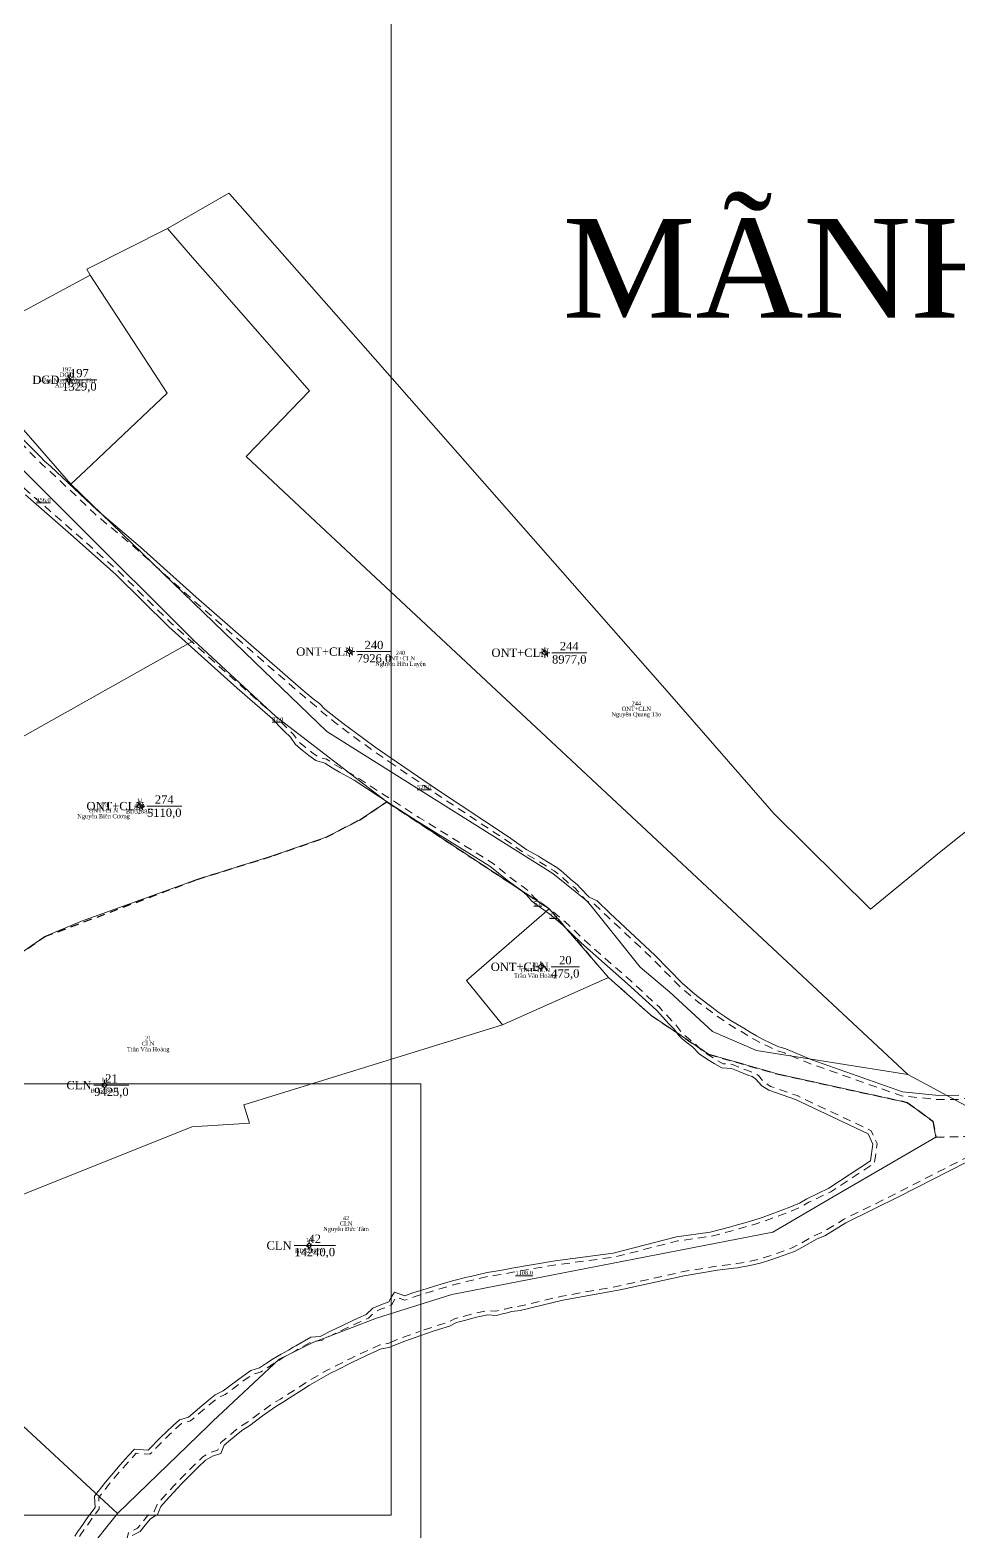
# Model space of a CAD drawing. Header units: metres. Extents: x 542180 to 550635, y 1840441 to 1846931.
# Drawn here: x 548562 to 548786.1, y 1841849.8 to 1842211.9 of the extents above; entities that cross this region are included whole.
import ezdxf
from ezdxf.enums import TextEntityAlignment as Align

# ---------------------------------------------------------------- set-up
doc = ezdxf.new("R2010")
doc.units = ezdxf.units.M
doc.header["$MEASUREMENT"] = 0
doc.linetypes.add('DGN Style 2', pattern=[3.355162, 2.013097, -1.342065])
for name, color, linetype, lineweight in [('Level 10', 7, 'Continuous', 0), ('Level 11', 7, 'Continuous', 0), ('Level 13', 7, 'Continuous', 0), ('Level 15', 7, 'Continuous', 0), ('Level 19', 7, 'Continuous', 0), ('Level 2', 7, 'Continuous', 0), ('Level 30', 7, 'Continuous', 0), ('Level 34', 7, 'Continuous', 0), ('Level 4', 7, 'Continuous', 0), ('Level 5', 7, 'Continuous', 0), ('Level 6', 7, 'Continuous', 0), ('Level 62', 7, 'Continuous', 0)]:
    doc.layers.add(name, color=color, linetype=linetype, lineweight=lineweight)
doc.styles.add('Style-Times New Roman', font='times.ttf')

# ---------------------------------------------------------------- blocks, each defined once
blk = doc.blocks.new('CENTRD')
at = {"layer": 'Level 11', "linetype": 'Continuous', "lineweight": 0}
h = blk.add_hatch(color=1, dxfattribs=at)
edge = h.paths.add_edge_path()
edge.add_arc((0, 0), 1.5, 0, 360)
at = {"layer": 'Level 11', "color": 1, "linetype": 'Continuous', "lineweight": 0}
for p, q in [((-6.25, 0), (-12.5, 0)), ((0, 6.25), (-6.25, 0)), ((-6.25, 0), (0, -6.25)), ((0, 12.5), (0, 6.25)), ((6.25, 0), (0, 6.25)), ((0, -6.25), (6.25, 0)), ((12.5, 0), (6.25, 0)), ((0, -6.25), (0, -12.5))]:
    blk.add_line(p, q, dxfattribs=at)
blk = doc.blocks.new('N_THUA_183')
at = {"layer": 'Level 13', "color": 1, "linetype": 'Continuous', "lineweight": 0}
blk.add_line((-1.69567, 0), (6.71433, 0), dxfattribs=at)
at = {"layer": 'Level 13', "color": 5, "linetype": 'Continuous', "lineweight": 0, "style": 'Style-Times New Roman'}
blk.add_text('197', height=2, dxfattribs=at).set_placement((2.50933, 1.6), align=Align.MIDDLE_CENTER)
at = {"layer": 'Level 2', "color": 3, "linetype": 'Continuous', "lineweight": 0, "style": 'Style-Times New Roman'}
blk.add_text('DGD', height=2, dxfattribs=at).set_placement((-2.29567, 0), align=Align.MIDDLE_RIGHT)
at = {"layer": 'Level 4', "color": 1, "linetype": 'Continuous', "lineweight": 0, "style": 'Style-Times New Roman'}
blk.add_text('1329,0', height=2, dxfattribs=at).set_placement((2.50933, -1.6), align=Align.MIDDLE_CENTER)
blk = doc.blocks.new('N_THUA_189')
at = {"layer": 'Level 13', "color": 1, "linetype": 'Continuous', "lineweight": 0}
blk.add_line((1.701696, 0), (10.111696, 0), dxfattribs=at)
at = {"layer": 'Level 13', "color": 5, "linetype": 'Continuous', "lineweight": 0, "style": 'Style-Times New Roman'}
blk.add_text('240', height=2, dxfattribs=at).set_placement((5.906696, 1.6), align=Align.MIDDLE_CENTER)
at = {"layer": 'Level 2', "color": 3, "linetype": 'Continuous', "lineweight": 0, "style": 'Style-Times New Roman'}
blk.add_text('ONT+CLN', height=2, dxfattribs=at).set_placement((1.101696, 0), align=Align.MIDDLE_RIGHT)
at = {"layer": 'Level 4', "color": 1, "linetype": 'Continuous', "lineweight": 0, "style": 'Style-Times New Roman'}
blk.add_text('7926,0', height=2, dxfattribs=at).set_placement((5.906696, -1.6), align=Align.MIDDLE_CENTER)
blk = doc.blocks.new('N_THUA_191')
at = {"layer": 'Level 13', "color": 1, "linetype": 'Continuous', "lineweight": 0}
blk.add_line((1.701696, 0), (10.111696, 0), dxfattribs=at)
at = {"layer": 'Level 13', "color": 5, "linetype": 'Continuous', "lineweight": 0, "style": 'Style-Times New Roman'}
blk.add_text('244', height=2, dxfattribs=at).set_placement((5.906696, 1.6), align=Align.MIDDLE_CENTER)
at = {"layer": 'Level 2', "color": 3, "linetype": 'Continuous', "lineweight": 0, "style": 'Style-Times New Roman'}
blk.add_text('ONT+CLN', height=2, dxfattribs=at).set_placement((1.101696, 0), align=Align.MIDDLE_RIGHT)
at = {"layer": 'Level 4', "color": 1, "linetype": 'Continuous', "lineweight": 0, "style": 'Style-Times New Roman'}
blk.add_text('8977,0', height=2, dxfattribs=at).set_placement((5.906696, -1.6), align=Align.MIDDLE_CENTER)
blk = doc.blocks.new('N_THUA_193')
at = {"layer": 'Level 13', "color": 1, "linetype": 'Continuous', "lineweight": 0}
blk.add_line((1.701696, 0), (10.111696, 0), dxfattribs=at)
at = {"layer": 'Level 13', "color": 5, "linetype": 'Continuous', "lineweight": 0, "style": 'Style-Times New Roman'}
blk.add_text('274', height=2, dxfattribs=at).set_placement((5.906696, 1.6), align=Align.MIDDLE_CENTER)
at = {"layer": 'Level 2', "color": 3, "linetype": 'Continuous', "lineweight": 0, "style": 'Style-Times New Roman'}
blk.add_text('ONT+CLN', height=2, dxfattribs=at).set_placement((1.101696, 0), align=Align.MIDDLE_RIGHT)
at = {"layer": 'Level 4', "color": 1, "linetype": 'Continuous', "lineweight": 0, "style": 'Style-Times New Roman'}
blk.add_text('5110,0', height=2, dxfattribs=at).set_placement((5.906696, -1.6), align=Align.MIDDLE_CENTER)
blk = doc.blocks.new('N_THUA_277')
at = {"layer": 'Level 13', "color": 1, "linetype": 'Continuous', "lineweight": 0}
blk.add_line((2.481832, 0), (9.337832, 0), dxfattribs=at)
at = {"layer": 'Level 13', "color": 5, "linetype": 'Continuous', "lineweight": 0, "style": 'Style-Times New Roman'}
blk.add_text('20', height=2, dxfattribs=at).set_placement((5.909832, 1.6), align=Align.MIDDLE_CENTER)
at = {"layer": 'Level 2', "color": 3, "linetype": 'Continuous', "lineweight": 0, "style": 'Style-Times New Roman'}
blk.add_text('ONT+CLN', height=2, dxfattribs=at).set_placement((1.881832, 0), align=Align.MIDDLE_RIGHT)
at = {"layer": 'Level 4', "color": 1, "linetype": 'Continuous', "lineweight": 0, "style": 'Style-Times New Roman'}
blk.add_text('475,0', height=2, dxfattribs=at).set_placement((5.909832, -1.6), align=Align.MIDDLE_CENTER)
blk = doc.blocks.new('N_THUA_278')
at = {"layer": 'Level 13', "color": 1, "linetype": 'Continuous', "lineweight": 0}
blk.add_line((-2.523386, 0), (5.886614, 0), dxfattribs=at)
at = {"layer": 'Level 13', "color": 5, "linetype": 'Continuous', "lineweight": 0, "style": 'Style-Times New Roman'}
blk.add_text('21', height=2, dxfattribs=at).set_placement((1.681614, 1.6), align=Align.MIDDLE_CENTER)
at = {"layer": 'Level 2', "color": 3, "linetype": 'Continuous', "lineweight": 0, "style": 'Style-Times New Roman'}
blk.add_text('CLN', height=2, dxfattribs=at).set_placement((-3.123386, 0), align=Align.MIDDLE_RIGHT)
at = {"layer": 'Level 4', "color": 1, "linetype": 'Continuous', "lineweight": 0, "style": 'Style-Times New Roman'}
blk.add_text('9425,0', height=2, dxfattribs=at).set_placement((1.681614, -1.6), align=Align.MIDDLE_CENTER)
blk = doc.blocks.new('N_THUA_279')
at = {"layer": 'Level 13', "color": 1, "linetype": 'Continuous', "lineweight": 0}
blk.add_line((-3.600001, 0), (6.361999, 0), dxfattribs=at)
at = {"layer": 'Level 13', "color": 5, "linetype": 'Continuous', "lineweight": 0, "style": 'Style-Times New Roman'}
blk.add_text('42', height=2, dxfattribs=at).set_placement((1.380999, 1.6), align=Align.MIDDLE_CENTER)
at = {"layer": 'Level 2', "color": 3, "linetype": 'Continuous', "lineweight": 0, "style": 'Style-Times New Roman'}
blk.add_text('CLN', height=2, dxfattribs=at).set_placement((-4.200001, 0), align=Align.MIDDLE_RIGHT)
at = {"layer": 'Level 4', "color": 1, "linetype": 'Continuous', "lineweight": 0, "style": 'Style-Times New Roman'}
blk.add_text('14240,0', height=2, dxfattribs=at).set_placement((1.380999, -1.6), align=Align.MIDDLE_CENTER)

msp = doc.modelspace()

# ---------------------------------------------------------------- linework, layer by layer
at = {"layer": 'Level 10', "color": 7, "lineweight": 0}
for p, q in [((548648.09, 1842025.83), (548687.21, 1842000.06)), ((548687.21, 1842000.06), (548701.51, 1841983.49)), ((548675.99, 1841972.04), (548701.51, 1841983.49))]:
    msp.add_line(p, q, dxfattribs=at)
at = {"layer": 'Level 10', "color": 7, "lineweight": 0, "flags": 128}
for points in [[(548595.17, 1842163.99), (548610.01, 1842172.58), (548610.25, 1842172.31), (548614.56, 1842167.41), (548637.5991, 1842141.2317), (548716.28, 1842051.83), (548741.42, 1842023.02), (548764.68, 1841999.93), (548781.35, 1842013.6), (548791.63, 1842021.8)], [(548576.55, 1842152.75), (548575.71, 1842154.23), (548595.17, 1842163.99)], [(548595.17, 1842163.99), (548601.24, 1842157.06), (548605.54, 1842152.14), (548629.42, 1842124.87), (548614.15, 1842109.03), (548630.8662, 1842093.4232), (548773.72, 1841960.05)], [(548571.9, 1842102.37), (548562.12, 1842113.53), (548551.58, 1842125.56), (548543.36, 1842134.94), (548576.55, 1842152.75)], [(548576.55, 1842152.75), (548588.19, 1842134.96), (548591.98, 1842129.17), (548595.14, 1842124.34), (548581.53, 1842111.47), (548575.44, 1842105.71), (548571.9, 1842102.37)], [(548528.56, 1842137.4), (548529.83, 1842136.13), (548534.7733, 1842131.2086), (548543.37, 1842122.65), (548601.54, 1842064.73)], [(548571.9, 1842102.37), (548616.1874, 1842059.5689), (548633.58, 1842042.76), (548688.07, 1842008.57), (548696.39, 1842001.86), (548697.88, 1842000), (548709.13, 1841985.95), (548716.36, 1841979.95), (548726.65, 1841970.43), (548737.21, 1841965.85), (548773.72, 1841960.05)], [(548511.23, 1842012.26), (548512.78, 1842014.85), (548601.54, 1842064.73)], [(548601.54, 1842064.73), (548621.29, 1842046.38), (548648.09, 1842025.83)], [(548553.26, 1841984.86), (548565.62, 1841993.33), (548574.48, 1841997.08), (548602.34, 1842007.11), (548620.73, 1842012.85), (548633.45, 1842017.29), (548641.47, 1842021.43), (548648.09, 1842025.83)], [(548675.99, 1841972.04), (548667.3, 1841982.73), (548687.21, 1842000.06)], [(548583.09, 1841854.27), (548605, 1841875.4), (548606.1537, 1841876.4831), (548622.15, 1841891.5), (548624.4407, 1841892.6222), (548630.09, 1841895.39), (548645.55, 1841901.32), (548663.72, 1841907.02), (548677.0213, 1841909.6023), (548741.19, 1841922.06), (548750.1156, 1841927.2749), (548755.7456, 1841930.5644), (548780.47, 1841945.01), (548779.77, 1841948.84), (548773.55, 1841953.37), (548742.49, 1841960.16), (548725.68, 1841964.98), (548711.73, 1841974.42), (548701.51, 1841983.49)], [(548505.98, 1841892.84), (548517.18, 1841904.6), (548531.85, 1841917.75), (548543.37, 1841924.41), (548601.02, 1841947.46), (548614.99, 1841948.32), (548613.57, 1841952.78), (548675.99, 1841972.04)], [(548773.72, 1841960.05), (548790.72, 1841950.94), (548817.9, 1841964.38)], [(548505.98, 1841892.84), (548545.51, 1841875.97), (548554.86, 1841880.49), (548582.0642, 1841855.2228), (548583.09, 1841854.27)], [(548563.76, 1841824.03), (548564.5806, 1841824.9345), (548565.62, 1841826.08), (548575.83, 1841845.09), (548583.09, 1841854.27)]]:
    msp.add_lwpolyline(points, dxfattribs=at)
at = {"layer": 'Level 30', "color": 5, "linetype": 'Continuous', "lineweight": 0, "flags": 128}
for points in [[(548560.1454, 1842113.4431), (548562.8183, 1842110.7405), (548564.4723, 1842109.0259), (548565.532, 1842107.9608), (548567.0783, 1842106.6896), (548578.2137, 1842096.1056), (548588.7044, 1842087.2302), (548602.1023, 1842075.1315), (548627.3332, 1842053.1434), (548628.8744, 1842051.8635), (548630.3487, 1842050.6625), (548631.8223, 1842049.5039), (548633.1486, 1842048.174), (548634.6006, 1842046.9902), (548636.0759, 1842045.8356), (548637.574, 1842044.7108), (548639.0636, 1842043.5725), (548640.5744, 1842042.4605), (548642.4565, 1842041.0523), (548645.2972, 1842038.998), (548649.1512, 1842036.3559)], [(548560.905, 1842099.8037), (548572.4823, 1842089.7127), (548582.6975, 1842080.6582), (548595.4925, 1842068.0379), (548612.0189, 1842053.234), (548620.4927, 1842045.8022), (548622.1499, 1842044.0712), (548623.3209, 1842042.8729), (548624.81, 1842041.4119), (548626.0283, 1842039.6173), (548627.6528, 1842038.2928), (548629.3034, 1842037.001), (548630.9796, 1842035.7425), (548633.1388, 1842035.1678), (548634.8828, 1842034.0337), (548636.6793, 1842032.9833), (548640.1876, 1842031.0092), (548649.1512, 1842025.1955)], [(548649.1512, 1842036.3559), (548660.2573, 1842028.742), (548677.4497, 1842017.3965), (548681.8009, 1842014.2603), (548684.6281, 1842012.6822), (548685.3504, 1842012.2686), (548687.2081, 1842011.147), (548689.039, 1842009.9729), (548690.0072, 1842009.2424), (548690.7576, 1842008.6424), (548692.3435, 1842007.154), (548694.0555, 1842005.8095), (548694.8043, 1842005.0197), (548696.8435, 1842002.8119), (548698.7846, 1842001.9459), (548701.9505, 1841998.9055), (548712.7394, 1841988.84), (548719.3311, 1841982.0858), (548722.3824, 1841979.4883), (548723.8087, 1841978.3101), (548725.8467, 1841976.801), (548728.1168, 1841975.0661), (548729.6114, 1841974.0763), (548730.8915, 1841973.2163), (548732.6206, 1841972.1365), (548734.172, 1841971.2429), (548735.6919, 1841970.2834), (548737.2523, 1841969.3846), (548738.8455, 1841968.5366), (548740.5562, 1841967.697), (548742.3611, 1841966.827), (548744.2797, 1841966.2346), (548750.5732, 1841963.6052), (548772.4301, 1841955.9118), (548781.2008, 1841955.0298), (548786.0536, 1841955.0965)], [(548656.2822, 1841908.0337), (548658.29, 1841908.681), (548662.2429, 1841909.877), (548664.2359, 1841910.4183), (548667.3395, 1841911.2048), (548668.2425, 1841911.4209), (548672.2635, 1841912.3694), (548674.816, 1841912.7692), (548676.3015, 1841912.9872), (548678.254, 1841913.4252), (548688.7091, 1841915.1941), (548702.6662, 1841917.0432), (548717.9668, 1841920.932), (548726.0326, 1841922.077), (548730.7435, 1841923.2721), (548731.762, 1841923.5756), (548733.5282, 1841924.1017), (548735.2997, 1841924.5869), (548737.0589, 1841925.1138), (548737.867, 1841925.3774), (548738.7996, 1841925.699), (548740.5198, 1841926.3419), (548742.2584, 1841926.9475), (548743.9862, 1841927.5965), (548744.8432, 1841927.9431), (548747.614, 1841929.1072), (548749.3286, 1841930.1524), (548754.6394, 1841932.6937), (548764.7242, 1841939.2914), (548765.2875, 1841943.298), (548764.1261, 1841945.793), (548746.6591, 1841954.063), (548740.2137, 1841956.322), (548738.4761, 1841957.3558), (548737.0211, 1841959.0786), (548736.1516, 1841959.594), (548735.1541, 1841959.9479), (548733.1747, 1841960.7064), (548731.2181, 1841961.5323), (548728.8768, 1841961.6851), (548727.0098, 1841962.7605), (548725.1797, 1841963.8976), (548723.3885, 1841965.0949), (548721.8554, 1841966.6434), (548720.1576, 1841967.9501), (548719.1954, 1841968.7809), (548718.5605, 1841969.3786), (548717.2566, 1841971.1236), (548716.1152, 1841972.3193), (548713.0937, 1841975.5908), (548706.1476, 1841981.9759), (548695.0524, 1841991.7224), (548690.4346, 1841996.1383), (548687.432, 1841998.6784), (548685.9129, 1841999.7502), (548684.4261, 1842000.8421), (548682.9877, 1842001.988), (548681.7522, 1842003.4262), (548680.2868, 1842004.5708), (548677.0949, 1842006.9026), (548672.9154, 1842010.3072), (548655.3977, 1842021.1441), (548649.1512, 1842025.1955)], [(548787.6821, 1841938.8968), (548771.6309, 1841930.6406), (548758.7738, 1841924.2997), (548753.7409, 1841921.1942), (548751.8672, 1841920.4719), (548748.2999, 1841918.4574), (548746.3602, 1841917.4494), (548742.2651, 1841915.9332), (548741.1572, 1841915.5511), (548740.1971, 1841915.2379), (548738.107, 1841914.6119), (548735.9868, 1841914.098), (548734.4268, 1841913.824), (548733.8364, 1841913.7304), (548732.6076, 1841913.5018), (548731.7617, 1841913.3924), (548727.7876, 1841912.8785), (548719.7495, 1841911.5882), (548704.3645, 1841908.1419), (548690.5261, 1841905.6706), (548680.1996, 1841903.2272), (548678.223, 1841902.9156), (548676.7616, 1841902.5713), (548676.2929, 1841902.4592), (548674.4225, 1841901.9955), (548672.4093, 1841902.1834), (548669.6803, 1841901.5496), (548666.7757, 1841900.8136), (548664.9106, 1841900.307), (548663.1644, 1841899.3938), (548661.3185, 1841898.8392), (548659.4802, 1841898.2601), (548657.6184, 1841897.6459), (548656.2822, 1841897.1753)], [(548576.3299, 1841853.8346), (548576.4482, 1841854.0007), (548577.7038, 1841855.6908), (548577.5706, 1841858.4569), (548580.2226, 1841861.7887), (548582.9625, 1841865.0487), (548583.3045, 1841865.4434), (548584.3648, 1841866.6509), (548585.7884, 1841868.2344), (548587.2329, 1841869.7987), (548590.5553, 1841869.5586), (548593.4987, 1841872.5403), (548594.9999, 1841874.0014), (548596.5205, 1841875.4424), (548598.0602, 1841876.863), (548600.281, 1841877.5157), (548603.4331, 1841880.2353), (548604.9008, 1841881.4526), (548605.0361, 1841881.5633), (548606.6566, 1841882.8698), (548608.5739, 1841883.7934), (548610.2238, 1841885.0525), (548613.5734, 1841887.5043), (548615.2724, 1841888.6964), (548617.3421, 1841889.3377), (548619.0652, 1841890.4794), (548620.6569, 1841891.5051), (548622.5563, 1841892.6935), (548624.3826, 1841893.6668), (548625.5216, 1841894.3407), (548626.1628, 1841894.7143), (548629.7643, 1841896.7376), (548632.0059, 1841896.9146), (548634.8384, 1841898.3707), (548635.664, 1841898.7813), (548637.5114, 1841899.6779), (548641.2412, 1841901.3969), (548643.123, 1841902.2189), (548644.6947, 1841903.7923), (548646.608, 1841904.5681), (548648.5316, 1841905.3182), (548649.1512, 1841906.3549)], [(548649.1512, 1841906.3549), (548649.8941, 1841907.5978), (548652.4079, 1841906.7413), (548654.3599, 1841907.414), (548656.2822, 1841908.0337)], [(548649.1512, 1841894.4881), (548650.4133, 1841894.9998), (548652.209, 1841895.7001), (548654.0138, 1841896.3764), (548656.2822, 1841897.1753)], [(548592.4427, 1841853.8346), (548592.7549, 1841854.037), (548593.5502, 1841855.9062), (548594.8297, 1841857.3682), (548597.4466, 1841860.2402), (548598.7933, 1841861.6404), (548601.5227, 1841864.4052), (548602.4991, 1841865.3592), (548604.3248, 1841867.0962), (548606.0337, 1841868.1046), (548608.0771, 1841868.7194), (548608.8823, 1841870.7327), (548610.3581, 1841871.9889), (548611.7246, 1841873.1223), (548611.8505, 1841873.2253), (548613.3593, 1841874.4417), (548615.0324, 1841875.4462), (548618.1241, 1841877.7732), (548619.6929, 1841878.9055), (548621.2767, 1841880.0169), (548622.9503, 1841880.9953), (548624.5616, 1841882.063), (548627.8264, 1841884.1335), (548629.4355, 1841885.2089), (548632.7824, 1841887.1484), (548634.475, 1841888.0844), (548636.2168, 1841888.9277), (548639.6604, 1841890.685), (548643.1497, 1841892.3498), (548646.6821, 1841893.9211), (548648.6272, 1841894.2756), (548649.1512, 1841894.4881)], [(548572.8182, 1841848.832), (548573.6557, 1841850.0641), (548574.0052, 1841850.5709), (548576.3299, 1841853.8346)], [(548586.6588, 1841848.945), (548588.6306, 1841849.8919), (548589.8303, 1841851.4199), (548591.0503, 1841852.9319), (548592.4427, 1841853.8346)]]:
    msp.add_lwpolyline(points, dxfattribs=at)
at = {"layer": 'Level 34', "color": 2, "linetype": 'DGN Style 2', "lineweight": 30}
for p, q in [((548641.47, 1842021.43), (548648.09, 1842025.83)), ((548648.09, 1842025.83), (548687.21, 1842000.06)), ((548633.45, 1842017.29), (548641.47, 1842021.43)), ((548620.73, 1842012.85), (548633.45, 1842017.29)), ((548602.34, 1842007.11), (548620.73, 1842012.85)), ((548565.62, 1841993.33), (548602.34, 1842007.11)), ((548687.21, 1842000.06), (548701.51, 1841983.49)), ((548553.26, 1841984.86), (548565.62, 1841993.33)), ((548701.51, 1841983.49), (548711.73, 1841974.42)), ((548711.73, 1841974.42), (548725.68, 1841964.98)), ((548725.68, 1841964.98), (548742.49, 1841960.16)), ((548742.49, 1841960.16), (548773.55, 1841953.37)), ((548773.55, 1841953.37), (548779.77, 1841948.84)), ((548779.77, 1841948.84), (548780.47, 1841945.01)), ((548780.47, 1841945.01), (548928.96, 1841948.43))]:
    msp.add_line(p, q, dxfattribs=at)
at = {"layer": 'Level 6', "color": 2, "linetype": 'DGN Style 2', "lineweight": 0, "flags": 128}
for points in [[(548277.866404, 1841496.352386), (548283.706928, 1841491.982263), (548296.950744, 1841485.522929), (548311.287407, 1841477.809792), (548328.426564, 1841468.285149), (548342.733482, 1841460.598836), (548354.296298, 1841454.496294), (548365.118542, 1841449.807122), (548369.944925, 1841447.369605), (548374.683946, 1841446.195215), (548375.843355, 1841445.937853), (548377.68615, 1841445.58218), (548379.466029, 1841445.434666), (548381.108709, 1841444.993154), (548382.869146, 1841444.582283), (548384.642345, 1841444.230293), (548386.512729, 1841443.923422), (548388.340987, 1841444.005834), (548390.043213, 1841443.842), (548391.837071, 1841443.729617), (548393.633784, 1841443.67694), (548395.448792, 1841443.684348), (548397.241535, 1841443.814869), (548399.01481, 1841443.940479), (548400.800463, 1841444.127043), (548402.578847, 1841444.372903), (548404.404051, 1841444.68751), (548406.050013, 1841445.228105), (548407.725455, 1841445.389966), (548409.525191, 1841445.625722), (548410.434623, 1841445.768457), (548413.490153, 1841446.32356), (548416.089407, 1841447.184805), (548419.614778, 1841448.666314), (548426.726518, 1841453.532801), (548428.748007, 1841455.554397), (548435.405957, 1841465.558012), (548438.626019, 1841471.289139), (548440.554526, 1841474.741404), (548441.448329, 1841476.411626), (548442.378863, 1841478.002185), (548443.471949, 1841479.58073), (548444.420025, 1841481.294928), (548445.01025, 1841482.39457), (548446.198548, 1841484.692859), (548447.053864, 1841486.423174), (548447.838665, 1841488.173024), (548448.631553, 1841489.909686), (548449.998378, 1841493.082776), (548450.856454, 1841495.208394), (548451.53328, 1841496.970126), (548452.303658, 1841498.730444), (548452.946413, 1841500.570836), (548453.551164, 1841502.391845), (548454.127786, 1841504.222012), (548454.676281, 1841506.060847), (548455.183728, 1841507.863026), (548455.842617, 1841509.655705), (548456.912004, 1841513.362092), (548457.99327, 1841517.202807), (548459.73381, 1841523.526076), (548460.061148, 1841525.558652), (548460.371374, 1841527.5114), (548460.643049, 1841529.401345), (548460.9428, 1841531.202243), (548461.530484, 1841533.04461), (548461.838012, 1841535.018367), (548462.104322, 1841536.928314), (548462.33674, 1841538.8151), (548462.644316, 1841540.707379), (548462.875936, 1841542.622175), (548463.13175, 1841544.517611), (548463.196714, 1841545.000878), (548463.382918, 1841546.549158), (548463.423254, 1841548.593008), (548463.630119, 1841554.491298), (548463.89574, 1841566.700413), (548464.40462, 1841573.126721), (548464.444692, 1841575.15718), (548464.48737, 1841577.178538), (548464.552374, 1841579.260047), (548464.542739, 1841581.302491), (548464.955305, 1841585.363781), (548464.959116, 1841585.397478), (548465.460751, 1841589.415994), (548465.877217, 1841591.42875), (548466.695793, 1841596.468932), (548466.890796, 1841597.551974), (548467.272884, 1841599.57212), (548468.097566, 1841603.556398), (548468.756081, 1841605.510125), (548469.740145, 1841609.560236), (548470.224226, 1841611.416126), (548470.258106, 1841611.54313), (548470.800873, 1841613.527899), (548471.334834, 1841615.396152), (548472.36755, 1841617.230058), (548473.008977, 1841619.294348), (548473.639366, 1841621.244686), (548474.292123, 1841623.187743), (548474.932486, 1841625.024281), (548476.034565, 1841626.799902), (548477.529081, 1841630.721629), (548479.073232, 1841634.511302), (548479.874416, 1841636.384793), (548481.555376, 1841640.107481), (548482.450276, 1841641.917311), (548485.354096, 1841647.250679), (548491.743597, 1841660.067384), (548496.892353, 1841671.592521), (548504.227208, 1841685.737685), (548510.416943, 1841698.046605), (548511.509215, 1841700.496068), (548515.646884, 1841713.071777), (548520.385221, 1841722.842413), (548525.508406, 1841733.97892), (548527.015174, 1841742.295899), (548530.715085, 1841752.664488), (548534.649101, 1841762.448346), (548539.196455, 1841773.482398), (548543.623054, 1841783.910154), (548549.062042, 1841795.280249), (548554.419851, 1841807.754938), (548557.986422, 1841816.677634), (548559.058323, 1841819.670966), (548560.034795, 1841822.302284), (548561.386027, 1841823.960762), (548562.30034, 1841825.977863), (548563.182152, 1841827.856066), (548565.100634, 1841831.738687), (548565.421034, 1841833.912532), (548567.342327, 1841837.438199), (548568.103813, 1841838.776961), (548569.435813, 1841841.047388), (548570.557696, 1841842.895346), (548571.397825, 1841844.831276), (548573.650306, 1841848.27731), (548574.480837, 1841849.499157), (548574.824112, 1841849.99693), (548577.256893, 1841853.412384), (548578.719848, 1841855.381594), (548578.587558, 1841858.128807), (548580.996706, 1841861.155504), (548583.723188, 1841864.399539), (548584.058099, 1841864.786057), (548585.112365, 1841865.986686), (548586.5276, 1841867.560882), (548587.640982, 1841868.766601), (548590.943068, 1841868.527969), (548594.203337, 1841871.830662), (548595.692593, 1841873.280136), (548597.203512, 1841874.711962), (548598.566482, 1841875.969503), (548600.770491, 1841876.617268), (548604.078984, 1841879.471802), (548605.536622, 1841880.680757), (548605.666552, 1841880.787063), (548607.194478, 1841882.018927), (548609.09962, 1841882.936671), (548610.822515, 1841884.251475), (548614.155966, 1841886.691455), (548615.718288, 1841887.787655), (548617.774968, 1841888.424921), (548619.612232, 1841889.642264), (548621.192967, 1841890.660898), (548623.057265, 1841891.827336), (548624.872605, 1841892.794795), (548626.027927, 1841893.478352), (548626.659445, 1841893.846311), (548630.06231, 1841895.758019), (548632.284644, 1841895.933497), (548635.28967, 1841897.478288), (548636.104975, 1841897.883767), (548637.939039, 1841898.773895), (548641.650671, 1841900.484522), (548643.696732, 1841901.378273), (548645.258664, 1841902.941896), (548646.977549, 1841903.638864), (548649.214161, 1841904.511022), (548650.337396, 1841906.390309), (548652.409745, 1841905.68422), (548654.676256, 1841906.465307), (548658.588239, 1841907.726466), (548662.518808, 1841908.915709), (548664.489796, 1841909.451031), (548667.578707, 1841910.233809), (548668.473664, 1841910.447984), (548672.455945, 1841911.38735), (548674.965974, 1841911.780498), (548676.483798, 1841912.003242), (548678.446989, 1841912.44364), (548688.858226, 1841914.205119), (548702.855682, 1841916.059566), (548718.160802, 1841919.949514), (548726.226382, 1841921.094483), (548731.009351, 1841922.307866), (548732.047527, 1841922.617229), (548733.803053, 1841923.14015), (548735.575279, 1841923.625549), (548737.357461, 1841924.159332), (548738.185082, 1841924.4293), (548739.137699, 1841924.757803), (548740.859356, 1841925.401247), (548742.598738, 1841926.007119), (548744.34954, 1841926.664759), (548745.224351, 1841927.018563), (548748.070472, 1841928.214308), (548749.805892, 1841929.272199), (548755.131128, 1841931.820407), (548765.651301, 1841938.702938), (548766.318954, 1841943.451771), (548764.880331, 1841946.54232), (548747.039489, 1841954.989321), (548740.638953, 1841957.232597), (548739.131731, 1841958.129332), (548737.67619, 1841959.852772), (548736.577739, 1841960.503884), (548735.50025, 1841960.886163), (548733.548159, 1841961.634198), (548731.451565, 1841962.519191), (548729.174212, 1841962.667817), (548727.523384, 1841963.618702), (548725.721587, 1841964.738216), (548724.028124, 1841965.870185), (548722.518666, 1841967.394805), (548720.789826, 1841968.725396), (548719.865203, 1841969.52375), (548719.309405, 1841970.046982), (548718.021575, 1841971.770476), (548716.844229, 1841973.003833), (548713.800566, 1841976.29933), (548706.816045, 1841982.719747), (548695.728251, 1841992.459741), (548691.103715, 1841996.882083), (548688.044357, 1841999.470198), (548686.497164, 1842000.561819), (548685.033842, 1842001.636477), (548683.684681, 1842002.711285), (548682.446026, 1842004.153158), (548680.889684, 1842005.368791), (548677.706056, 1842007.694548), (548673.496669, 1842011.123494), (548655.932887, 1842021.988901), (548640.705384, 1842031.865289), (548637.176902, 1842033.850745), (548635.408048, 1842034.884981), (548633.550196, 1842036.093117), (548631.424605, 1842036.658871), (548629.911825, 1842037.794675), (548628.276976, 1842039.074147), (548626.773536, 1842040.299944), (548625.581426, 1842042.055965), (548624.028752, 1842043.579339), (548622.868691, 1842044.766445), (548621.184868, 1842046.525253), (548612.682215, 1842053.982359), (548596.177622, 1842068.766725), (548583.380756, 1842081.388865), (548573.142498, 1842090.463803), (548561.583459, 1842100.538886), (548560.13602, 1842101.952767), (548558.928717, 1842102.91678), (548556.933626, 1842104.559291), (548555.421843, 1842105.935787), (548553.938302, 1842107.420833), (548552.381977, 1842108.802539), (548551.001617, 1842110.299466), (548549.624885, 1842111.853589), (548548.279656, 1842113.434941), (548546.966201, 1842115.04296), (548545.68524, 1842116.676821), (548544.437163, 1842118.336037), (548543.252907, 1842119.977754), (548542.052202, 1842122.168641), (548540.952454, 1842122.409462), (548540.715975, 1842122.858721), (548540.85525, 1842123.931244), (548539.693415, 1842126.045505), (548539.208072, 1842126.961086), (548538.8906, 1842127.56517), (548538.8906, 1842127.621025), (548538.163302, 1842128.713057), (548537.54895, 1842129.712584), (548536.51808, 1842131.150201), (548534.810169, 1842132.212523), (548533.773529, 1842133.528621), (548532.571409, 1842134.956876), (548531.323362, 1842136.345472), (548530.154722, 1842137.563526), (548529.317091, 1842139.332874), (548527.939204, 1842140.830275), (548526.542031, 1842142.249967), (548523.65805, 1842145.049635), (548515.970391, 1842150.119295), (548514.501802, 1842151.443001), (548512.857658, 1842152.647738), (548511.300581, 1842153.749418), (548508.229085, 1842155.992215), (548506.725058, 1842157.056384), (548505.29759, 1842158.379067), (548503.617789, 1842159.46942), (548501.981089, 1842160.485979), (548500.324258, 1842161.469508), (548498.64818, 1842162.419659), (548496.953501, 1842163.336166), (548495.240713, 1842164.218631), (548493.510656, 1842165.066633), (548491.76401, 1842165.879882), (548490.082903, 1842166.621986), (548488.435879, 1842167.686019), (548486.554167, 1842168.428302), (548484.741735, 1842169.101763), (548482.942582, 1842169.729629), (548481.162884, 1842170.423499), (548477.396646, 1842171.801667), (548466.913536, 1842174.244268), (548451.731508, 1842179.335165), (548390.487818, 1842196.809957), (548373.070923, 1842200.666934), (548371.15859, 1842201.276638), (548369.163827, 1842201.696372), (548367.290627, 1842202.058326), (548363.543607, 1842202.840394), (548361.643278, 1842203.114493), (548359.775111, 1842203.436649), (548357.877445, 1842203.725053), (548355.974395, 1842203.975364), (548354.066743, 1842204.187573), (548352.15514, 1842204.361685), (548350.24046, 1842204.497503), (548348.545082, 1842204.583657), (548346.645492, 1842205.544769), (548342.587211, 1842205.581065), (548340.666128, 1842205.639249), (548336.668046, 1842205.679143), (548325.477434, 1842205.358073), (548308.742217, 1842204.509465), (548306.693917, 1842204.409546), (548304.747495, 1842204.000543), (548303.306899, 1842204.034366), (548300.714706, 1842203.820799), (548298.699431, 1842203.727521), (548296.670991, 1842203.703008), (548294.464736, 1842203.705803), (548292.410563, 1842203.03128), (548290.533832, 1842203.08373), (548286.438332, 1842203.280213), (548282.352816, 1842203.585526), (548278.273633, 1842203.999967), (548276.020908, 1842204.274486), (548273.853279, 1842203.58643), (548272.038359, 1842203.856961), (548269.03684, 1842204.354925), (548267.976708, 1842204.545355), (548263.923484, 1842205.344291), (548261.933195, 1842205.778047), (548259.948369, 1842206.327696), (548255.930114, 1842207.344853), (548251.960695, 1842208.46302), (548249.995431, 1842209.059413), (548246.286431, 1842210.266246), (548244.672686, 1842211.861661), (548240.625866, 1842213.359925), (548238.760431, 1842214.143309), (548236.905597, 1842214.992976), (548235.03118, 1842215.874322), (548214.936287, 1842222.39726), (548198.803519, 1842229.24026), (548197.028664, 1842230.318915), (548193.135439, 1842231.493772), (548191.352905, 1842231.95433), (548189.620163, 1842232.340108), (548187.936822, 1842232.855636), (548186.265494, 1842233.30726), (548184.563942, 1842234.027257), (548182.689295, 1842234.401781), (548180.887314, 1842234.69982), (548179.076461, 1842234.937559), (548177.258595, 1842235.114895), (548175.435821, 1842235.231523), (548173.610291, 1842235.287343), (548171.78386, 1842235.28225), (548169.958557, 1842235.216347), (548168.136482, 1842235.089633), (548166.476195, 1842234.918364), (548164.577258, 1842235.257776), (548162.601806, 1842234.919762), (548160.82899, 1842234.555194), (548159.055098, 1842234.261291), (548157.233987, 1842233.967342), (548155.680185, 1842233.666656), (548153.403417, 1842233.170356)], [(548478.316066, 1842178.100876), (548479.18699, 1842177.795655), (548481.546752, 1842177.237072), (548485.162749, 1842176.295098), (548487.090489, 1842175.622428), (548489.032925, 1842174.9007), (548490.987533, 1842174.129583), (548492.947168, 1842173.441507), (548494.818495, 1842172.615416), (548496.69925, 1842171.739764), (548498.561107, 1842170.827149), (548500.811357, 1842169.661562), (548502.230154, 1842168.890188), (548504.035916, 1842167.866507), (548505.819822, 1842166.807415), (548507.582107, 1842165.713043), (548511.070726, 1842163.447), (548512.75696, 1842162.253939), (548514.415913, 1842161.029699), (548516.003866, 1842159.737729), (548517.927161, 1842158.006823), (548519.059807, 1842156.956233), (548520.676107, 1842155.732819), (548527.708723, 1842149.839468), (548531.056272, 1842147.687573), (548532.921922, 1842146.418213), (548534.627088, 1842145.171859), (548536.161556, 1842143.75017), (548537.638837, 1842142.21023), (548539.074202, 1842140.61341), (548540.456762, 1842138.970691), (548541.725789, 1842137.359543), (548542.639563, 1842135.43376), (548543.733573, 1842133.453275), (548545.022931, 1842131.656493), (548545.495536, 1842130.965344), (548546.598424, 1842129.368328), (548547.175568, 1842128.561938), (548547.363674, 1842127.897906), (548548.060317, 1842126.4756), (548548.820505, 1842126.074852), (548549.601002, 1842124.597469), (548550.758643, 1842122.992755), (548551.912259, 1842121.45908), (548553.096395, 1842119.948745), (548554.310448, 1842118.462354), (548555.55401, 1842117.000618), (548556.82665, 1842115.563845), (548559.422298, 1842112.752144), (548562.102915, 1842110.041741), (548563.757951, 1842108.326068), (548564.858348, 1842107.220063), (548566.415453, 1842105.93998), (548577.545732, 1842095.360848), (548588.046183, 1842086.477199), (548601.438646, 1842074.383408), (548626.68517, 1842052.381692), (548628.239155, 1842051.091175), (548629.723823, 1842049.881729), (548631.156819, 1842048.755054), (548632.476849, 1842047.43144), (548633.976434, 1842046.208845), (548635.467473, 1842045.041927), (548636.970191, 1842043.91366), (548638.463573, 1842042.772469), (548639.978462, 1842041.65746), (548641.863924, 1842040.246745), (548644.721395, 1842038.180316), (548648.585765, 1842035.531107)], [(548648.585758, 1842035.531112), (548659.69914, 1842027.91222), (548676.881706, 1842016.57321), (548681.263055, 1842013.415279), (548684.13593, 1842011.811684), (548684.843445, 1842011.40655), (548686.679668, 1842010.297917), (548688.467119, 1842009.151679), (548689.393686, 1842008.452591), (548690.102158, 1842007.886116), (548691.691251, 1842006.394719), (548693.380228, 1842005.0683), (548694.074123, 1842004.33641), (548696.248361, 1842001.982408), (548698.217801, 1842001.103764), (548701.263047, 1841998.179235), (548712.0401, 1841988.124787), (548718.647706, 1841981.354289), (548721.739825, 1841978.722041), (548723.192287, 1841977.52223), (548725.245511, 1841976.001857), (548727.536455, 1841974.251028), (548729.05649, 1841973.244383), (548730.347676, 1841972.376935), (548732.106034, 1841971.278864), (548733.655318, 1841970.386482), (548735.175215, 1841969.426985), (548736.767675, 1841968.509718), (548738.390156, 1841967.646133), (548740.118795, 1841966.797729), (548741.994433, 1841965.893631), (548743.938647, 1841965.293322), (548750.214143, 1841962.671444), (548772.210966, 1841954.928793), (548781.157503, 1841954.02911), (548786.147811, 1841954.0977), (548800.488592, 1841956.623638), (548809.25757, 1841960.042551), (548821.436943, 1841966.043771), (548833.703981, 1841972.018636), (548850.037473, 1841979.906504), (548865.286836, 1841987.158448), (548880.098605, 1841994.044817), (548899.522475, 1842002.786224), (548910.299124, 1842008.310902), (548911.909964, 1842009.255094), (548923.50754, 1842013.695761), (548938.188463, 1842020.532176), (548956.359264, 1842028.231381), (548959.512453, 1842030.131044), (548972.626355, 1842037.066279), (548974.307436, 1842037.896107), (548983.955243, 1842041.6189), (548983.955345, 1842041.6189), (548989.26409, 1842043.66741), (548991.070126, 1842044.381217), (548980.218877, 1842035.178637), (548979.933685, 1842035.016279), (548979.323105, 1842034.859752), (548978.809848, 1842034.147264), (548972.646005, 1842029.127787), (548962.125395, 1842020.581051), (548947.993214, 1842006.927465), (548945.433732, 1842015.165205), (548926.244126, 1842007.363477), (548914.819096, 1842002.412398), (548913.240253, 1842001.786365), (548902.399674, 1841996.889392), (548883.548978, 1841987.009136), (548868.721476, 1841980.214449), (548853.493739, 1841973.600619), (548837.355329, 1841964.561043), (548825.126626, 1841958.559671), (548804.593825, 1841948.454128), (548790.699607, 1841941.600741), (548787.221943, 1841939.784643), (548771.181008, 1841931.533723), (548758.288997, 1841925.175606), (548753.294691, 1841922.093919), (548751.439211, 1841921.378643), (548747.823333, 1841919.336711), (548745.954459, 1841918.365516), (548741.928431, 1841916.87489), (548740.839092, 1841916.499191), (548739.898533, 1841916.192366), (548737.845577, 1841915.577491), (548735.782314, 1841915.077392), (548734.262002, 1841914.810362), (548733.666631, 1841914.715974), (548732.451909, 1841914.489993), (548727.644196, 1841913.868282), (548719.560783, 1841912.570708), (548704.167212, 1841909.122488), (548690.322914, 1841906.650135), (548680.006332, 1841904.209082), (548678.030209, 1841903.897557), (548676.530635, 1841903.544263), (548676.056275, 1841903.43081), (548674.346525, 1841903.006937), (548672.340903, 1841903.19413), (548669.44435, 1841902.521416), (548666.521806, 1841901.78087), (548664.543539, 1841901.243531), (548662.78541, 1841900.324092), (548661.024384, 1841899.794993), (548659.17331, 1841899.211869), (548657.295628, 1841898.592429), (548655.950008, 1841898.118512)], [(548591.898713, 1841854.673694), (548591.954409, 1841854.709801), (548592.692537, 1841856.444629), (548594.083783, 1841858.034314), (548596.71651, 1841860.923684), (548598.077075, 1841862.338299), (548600.817391, 1841865.114158), (548601.804998, 1841866.079107), (548603.718245, 1841867.899401), (548605.629711, 1841869.027333), (548607.327545, 1841869.538162), (548608.045692, 1841871.333798), (548609.714782, 1841872.754526), (548611.088788, 1841873.894152), (548611.220072, 1841874.001556), (548612.785393, 1841875.263524), (548614.472826, 1841876.276628), (548617.530738, 1841878.578198), (548619.113046, 1841879.720247), (548620.736221, 1841880.859278), (548622.421352, 1841881.844419), (548624.017577, 1841882.90213), (548627.280711, 1841884.971573), (548628.906438, 1841886.058086), (548632.289691, 1841888.018652), (548634.014813, 1841888.972636), (548635.771595, 1841889.82319), (548639.217742, 1841891.58179), (548642.731104, 1841893.25807), (548646.38504, 1841894.883432), (548648.34671, 1841895.240952), (548648.775392, 1841895.414798)], [(548648.775471, 1841895.41483), (548650.043752, 1841895.929035), (548651.851869, 1841896.634178), (548653.672225, 1841897.316307), (548655.950013, 1841898.118514)], [(548498.765064, 1841660.235814), (548503.053825, 1841668.545955), (548509.946816, 1841682.923777), (548516.019585, 1841695.274947), (548517.228215, 1841697.606855), (548523.485917, 1841709.141421), (548528.42595, 1841719.235554), (548532.906743, 1841730.870035), (548536.069794, 1841738.527819), (548541.299475, 1841748.498137), (548547.434927, 1841757.363155), (548551.94862, 1841768.286643), (548555.896532, 1841778.874623), (548559.28627, 1841791.012966), (548562.429224, 1841804.476172), (548567.098095, 1841813.02494), (548568.403202, 1841815.874128), (548568.74648, 1841816.615445), (548569.562516, 1841818.334334), (548570.250626, 1841820.138406), (548571.516809, 1841822.904478), (548571.895564, 1841823.703586), (548573.597494, 1841827.147724), (548574.329552, 1841828.973222), (548576.217382, 1841832.43762), (548576.9334, 1841833.696274), (548577.188777, 1841834.138515), (548578.178329, 1841835.81844), (548579.035053, 1841837.22982), (548578.971862, 1841839.580565), (548580.262246, 1841841.583878), (548581.810094, 1841843.065372), (548583.033736, 1841844.135403), (548583.497675, 1841844.312622), (548584.26433, 1841845.734084), (548585.226223, 1841847.277631), (548585.79846, 1841849.641176), (548587.987837, 1841850.692561), (548589.047872, 1841852.042676), (548590.372323, 1841853.684127), (548591.898712, 1841854.673693)]]:
    msp.add_lwpolyline(points, dxfattribs=at)
at = {"layer": 'Level 62', "color": 7, "linetype": 'Continuous', "lineweight": 0}
for p, q in [((548649.1512, 1842025.1955), (548649.1512, 1842036.3559)), ((548649.1512, 1841957.8482), (548649.1512, 1842025.1955)), ((548478.6468, 1841957.8482), (548649.1512, 1841957.8482)), ((548649.1512, 1841906.3549), (548649.1512, 1841957.8482)), ((548649.1512, 1841894.4881), (548649.1512, 1841906.3549)), ((548656.2822, 1841897.1753), (548656.2822, 1841908.0337)), ((548656.2822, 1841659.7772), (548656.2822, 1841897.1753)), ((548478.6468, 1841853.8346), (548576.3299, 1841853.8346)), ((548576.3299, 1841853.8346), (548592.4427, 1841853.8346))]:
    msp.add_line(p, q, dxfattribs=at)
at = {"layer": 'Level 62', "color": 7, "linetype": 'Continuous', "lineweight": 0, "flags": 128}
for points in [[(548649.1512, 1842036.3559), (548649.1512, 1842431.3346), (548478.6468, 1842431.3346)], [(548656.2822, 1841908.0337), (548656.2822, 1841957.8482), (548649.1512, 1841957.8482)], [(548592.4427, 1841853.8346), (548649.1512, 1841853.8346), (548649.1512, 1841894.4881)]]:
    msp.add_lwpolyline(points, dxfattribs=at)

# ---------------------------------------------------------------- block references
at = {"layer": 'Level 11', "color": 1, "linetype": 'Continuous', "lineweight": 0, "xscale": 0.1, "yscale": 0.1, "zscale": 0.1}
for p in [(548571.43, 1842127.56), (548639.08, 1842062.02), (548686.16, 1842061.76), (548588.5, 1842024.8), (548685.21, 1841986.05), (548579.98, 1841957.52), (548629.31, 1841918.88)]:
    msp.add_blockref('CENTRD', p, dxfattribs=at)
at = {"layer": 'Level 2', "color": 3, "linetype": 'Continuous', "lineweight": 0}
for name, p in [('N_THUA_183', (548571.43, 1842127.56)), ('N_THUA_189', (548639.08, 1842062.02)), ('N_THUA_191', (548686.16, 1842061.76)), ('N_THUA_193', (548588.5, 1842024.8)), ('N_THUA_277', (548685.21, 1841986.05)), ('N_THUA_278', (548579.98, 1841957.52)), ('N_THUA_279', (548629.31, 1841918.88))]:
    msp.add_blockref(name, p, dxfattribs=at)

# ---------------------------------------------------------------- texts
at = {"layer": 'Level 15', "color": 1, "linetype": 'Continuous', "lineweight": 0, "char_height": 1, "attachment_point": 5, "line_spacing_factor": 0.790495, "style": 'Style-Times New Roman'}
for s, insert in [('197\\PDGD\\PMầm Non Hướng Tân', (548570.87673, 1842128.598276)), ('240\\PONT+CLN\\PNguyễn Hữu Luyện', (548651.37515, 1842060.235566)), ('244\\PONT+CLN\\PNguyễn Quang Tảo', (548708.249879, 1842048.074967)), ('274\\PONT+CLN\\PNguyễn Biên Cương', (548579.757981, 1842023.50827)), ('20\\PONT+CLN\\PTrần Văn Hoàng', (548683.874334, 1841985.099754)), ('21\\PCLN\\PTrần Văn Hoàng', (548590.519913, 1841967.336108)), ('42\\PCLN\\PNguyễn Đức Tâm', (548638.245869, 1841924.00875))]:
    msp.add_mtext(s, dxfattribs=dict(at, insert=insert))
at = {"layer": 'Level 19', "color": 250, "linetype": 'Continuous', "lineweight": 0, "style": 'Style-Times New Roman'}
msp.add_text('MÃNH SỐ 8', height=23.82322, dxfattribs=at).set_placement((548786.488189, 1842142.50409), align=Align.CENTER)
at = {"layer": 'Level 19', "color": 2, "linetype": 'Continuous', "lineweight": 0, "char_height": 1, "attachment_point": 5, "line_spacing_factor": 0.790495, "style": 'Style-Times New Roman'}
for s, insert in [('11\\P197\\PAD137799', (548571.43, 1842127.56)), ('11\\P274\\PBD528857', (548588.5, 1842024.8)), ('11\\P274\\PBD528857', (548588.5, 1842024.8)), ('14\\P21\\PBD528864', (548579.98, 1841957.52)), ('14\\P42\\PBD528879', (548629.31, 1841918.88))]:
    msp.add_mtext(s, dxfattribs=dict(at, insert=insert))
at = {"layer": 'Level 5', "color": 5, "linetype": 'Continuous', "lineweight": 0, "style": 'Style-Times New Roman'}
for s, p in [('%%u256,0%%U', (548565.291304, 1842098.579974)), ('%%u82,0%%U', (548621.77676, 1842045.734529)), ('%%u528,0%%U', (548657.111524, 1842029.38258)), ('%%u5,0%%U', (548684.501255, 1842001.376885)), ('%%u3,0%%U', (548688.245565, 1841998.373187)), ('%%u1108,0%%U', (548681.200249, 1841912.248271))]:
    msp.add_text(s, height=1, dxfattribs=at).set_placement(p, align=Align.MIDDLE_CENTER)

doc.saveas('drawing.dxf')
